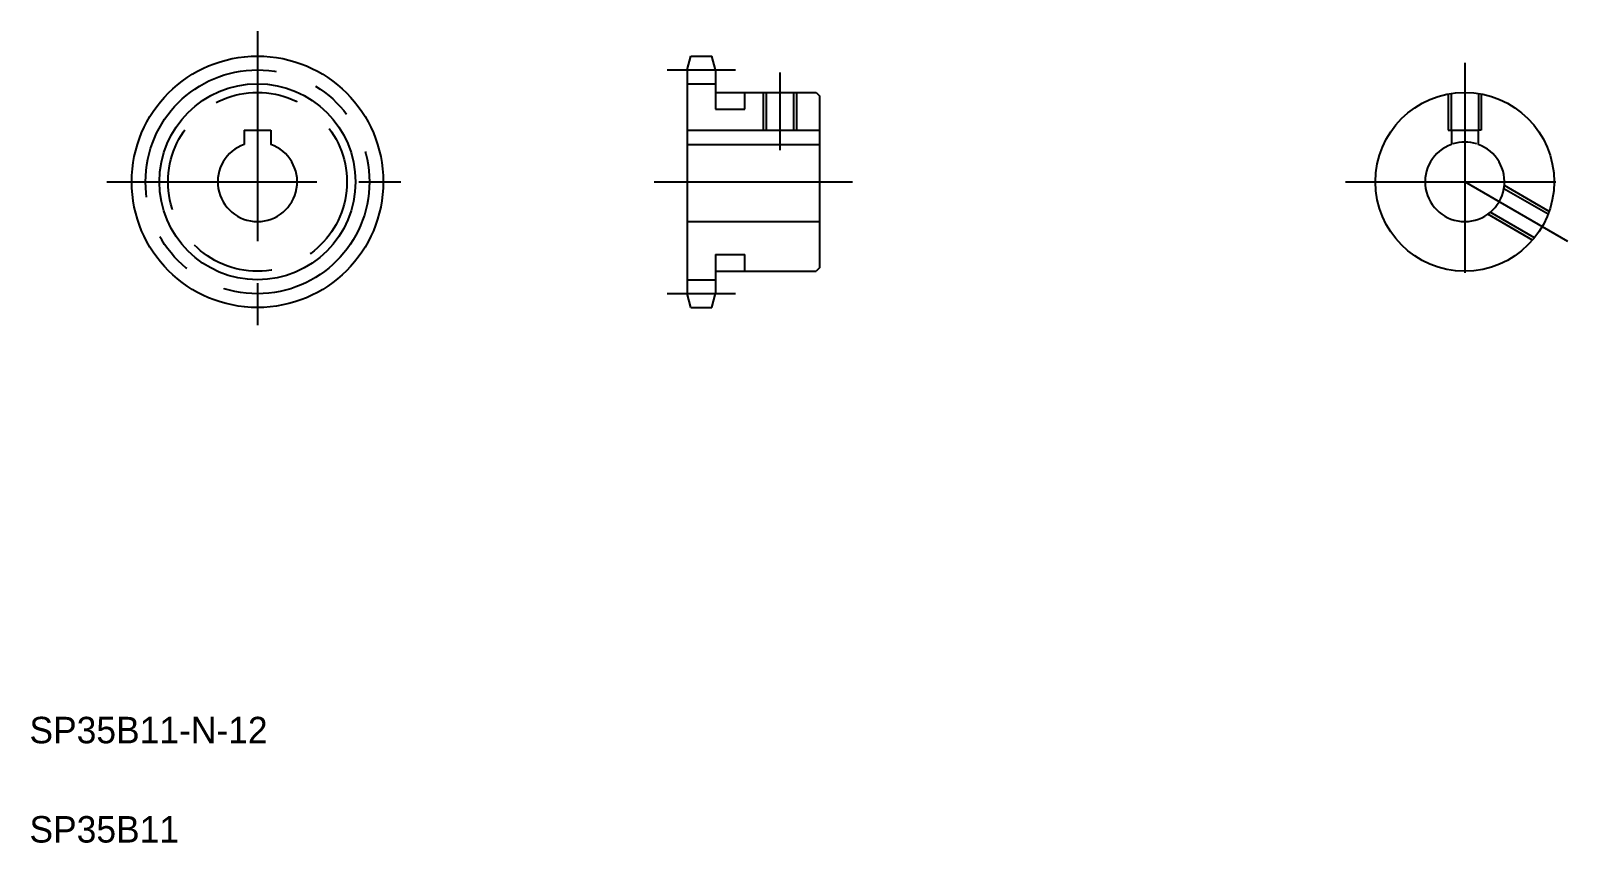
# Model space of a CAD drawing. Extents: x 10 to 245, y 10 to 133.
import ezdxf

# ---------------------------------------------------------------- set-up
doc = ezdxf.new("R2010")
doc.units = 0
doc.linetypes.add('CENTER', pattern=[50.8, 31.75, -6.35, 6.35, -6.35])
doc.linetypes.add('DASHED', pattern=[19.05, 12.7, -6.35])
doc.layers.get('0').update_dxf_attribs({"linetype": 'CONTINUOUS'})
doc.layers.add('CENTER', color=1, linetype='CENTER')

msp = doc.modelspace()

# ---------------------------------------------------------------- linework, layer by layer
at = {"color": 7, "linetype": 'CONTINUOUS'}
for p, q in [((109.37, 126.75), (109.93, 128.84)), ((109.37, 126.75), (109.37, 92.94)), ((109.93, 128.84), (113.1, 128.84)), ((113.67, 126.75), (113.1, 128.84)), ((113.67, 126.75), (113.67, 123.34)), ((109.37, 124.65), (113.67, 124.65)), ((113.67, 123.34), (128.87, 123.34)), ((121.32, 123.34), (121.32, 117.64)), ((125.42, 123.34), (125.42, 117.64)), ((128.87, 123.34), (129.37, 122.84)), ((129.37, 122.84), (129.37, 96.84)), ((42.45, 117.64), (46.45, 117.64)), ((42.45, 117.64), (42.45, 115.5)), ((46.45, 117.64), (46.45, 115.5)), ((109.37, 117.64), (129.37, 117.64)), ((224.85, 117.64), (224.85, 115.5)), ((224.85, 117.64), (228.85, 117.64)), ((228.85, 117.64), (228.85, 115.5)), ((109.37, 115.5), (129.37, 115.5)), ((129.37, 116.34), (129.37, 116.34)), ((129.37, 109.84), (129.37, 109.84)), ((109.37, 103.84), (129.37, 103.84)), ((113.67, 96.34), (128.87, 96.34)), ((113.67, 96.34), (113.67, 92.94)), ((129.37, 96.84), (128.87, 96.34)), ((109.37, 95.03), (113.67, 95.03)), ((109.93, 90.84), (109.37, 92.94)), ((113.1, 90.84), (113.67, 92.94)), ((109.93, 90.84), (113.1, 90.84))]:
    msp.add_line(p, q, dxfattribs=at)
at = {"color": 3, "linetype": 'DASHED'}
for p, q in [((113.67, 123.34), (113.67, 120.84)), ((118.07, 120.84), (118.07, 123.34)), ((224.35, 123.11), (224.35, 117.64)), ((224.8, 123.18), (224.8, 117.64)), ((228.9, 123.18), (228.9, 117.64)), ((229.35, 123.11), (229.35, 117.64)), ((113.67, 120.84), (118.07, 120.84)), ((224.35, 117.64), (224.85, 117.64)), ((229.35, 117.64), (228.85, 117.64)), ((239.43, 104.94), (232.76, 108.8)), ((239.59, 105.37), (232.83, 109.28)), ((237.09, 101.04), (230.33, 104.95)), ((237.38, 101.39), (230.71, 105.25)), ((113.67, 98.84), (118.07, 98.84)), ((113.67, 98.84), (113.67, 96.34)), ((118.07, 96.34), (118.07, 98.84))]:
    msp.add_line(p, q, dxfattribs=at)
at = {"color": 3, "linetype": 'CONTINUOUS'}
for p, q in [((120.87, 123.34), (120.87, 117.64)), ((125.87, 123.34), (125.87, 117.64))]:
    msp.add_line(p, q, dxfattribs=at)
at = {"color": 7, "linetype": 'CONTINUOUS'}
for centre, radius in [((44.45, 109.84), 19), ((226.85, 109.84), 13.5)]:
    msp.add_circle(centre, radius, dxfattribs=at)
at = {"color": 3, "linetype": 'CONTINUOUS'}
msp.add_circle((44.45, 109.84), 14.81, dxfattribs=at)
at = {"color": 3, "linetype": 'DASHED'}
msp.add_circle((44.45, 109.84), 13.5, dxfattribs=at)
at = {"color": 7, "linetype": 'CONTINUOUS'}
for centre in [(44.45, 109.84), (226.85, 109.84)]:
    msp.add_arc(centre, 6, 109.4712, 70.5288, dxfattribs=at)
at = {"color": 3, "linetype": 'CONTINUOUS'}
msp.add_arc((226.85, 109.84), 6, 72.5424, 107.4576, dxfattribs=at)
at = {"layer": 'CENTER', "color": 1, "linetype": 'CENTER'}
for p, q in [((44.45, 132.62), (44.45, 87.06)), ((106.37, 126.75), (116.67, 126.75)), ((226.85, 127.84), (226.85, 91.84)), ((123.37, 126.34), (123.37, 114.64)), ((21.67, 109.84), (67.22, 109.84)), ((104.37, 109.84), (134.37, 109.84)), ((208.85, 109.84), (244.85, 109.84)), ((242.44, 100.84), (226.85, 109.84)), ((106.37, 92.94), (116.67, 92.94))]:
    msp.add_line(p, q, dxfattribs=at)
msp.add_circle((44.45, 109.84), 16.91, dxfattribs=at)

# ---------------------------------------------------------------- texts
at = {"color": 7, "linetype": 'CONTINUOUS'}
for s, p in [('SP35B11-N-12', (10, 25)), ('SP35B11', (10, 10))]:
    msp.add_text(s, height=4, dxfattribs=at).set_placement(p)

doc.saveas('drawing.dxf')
